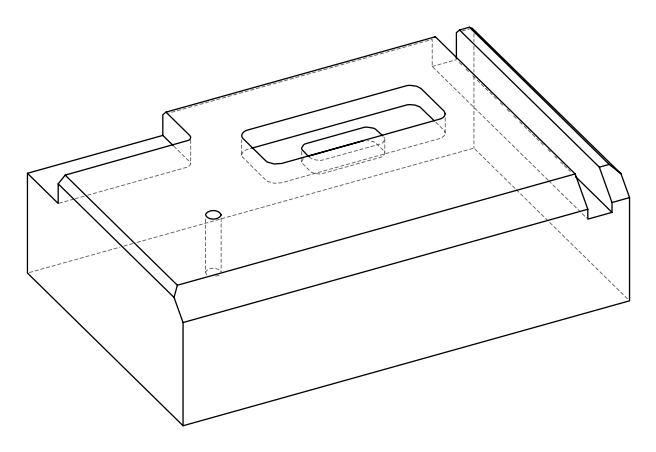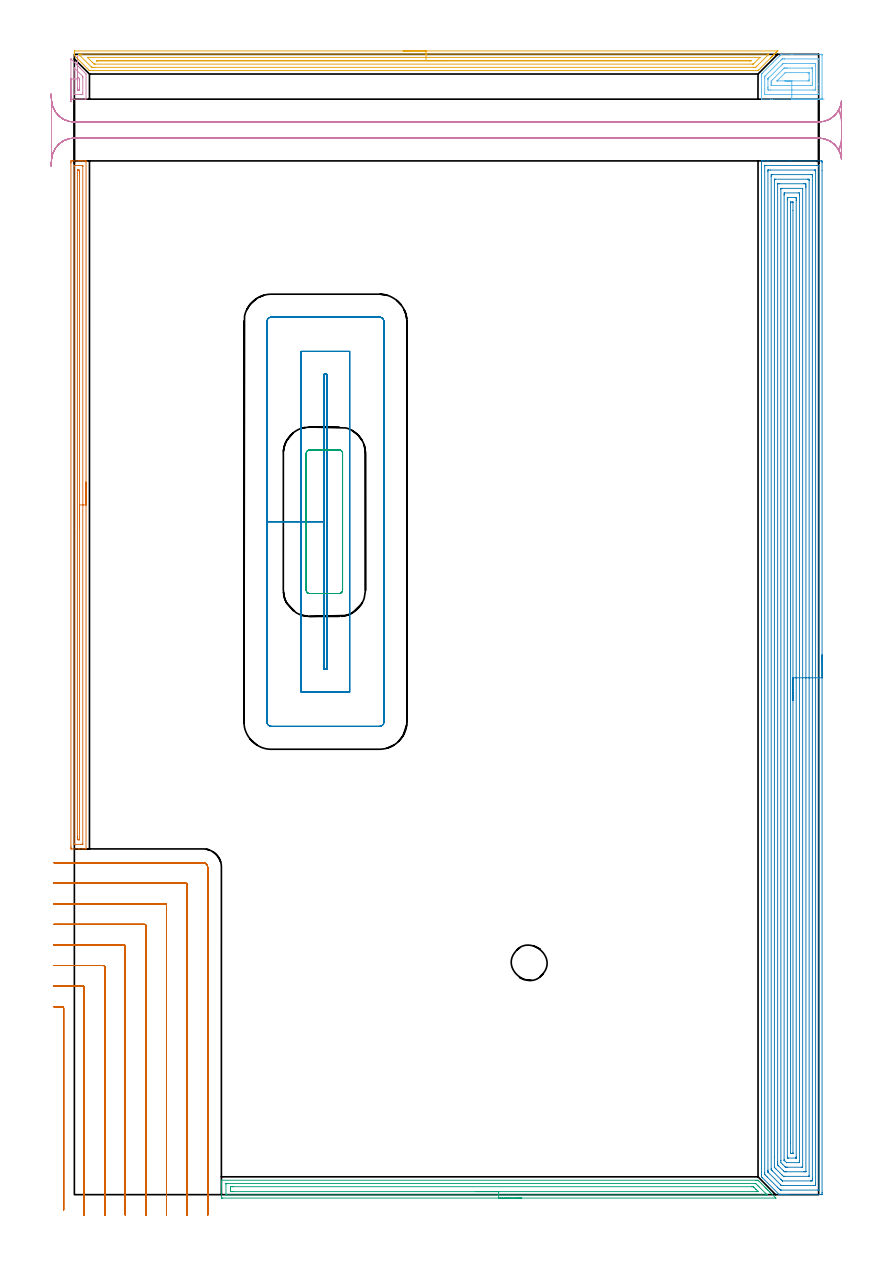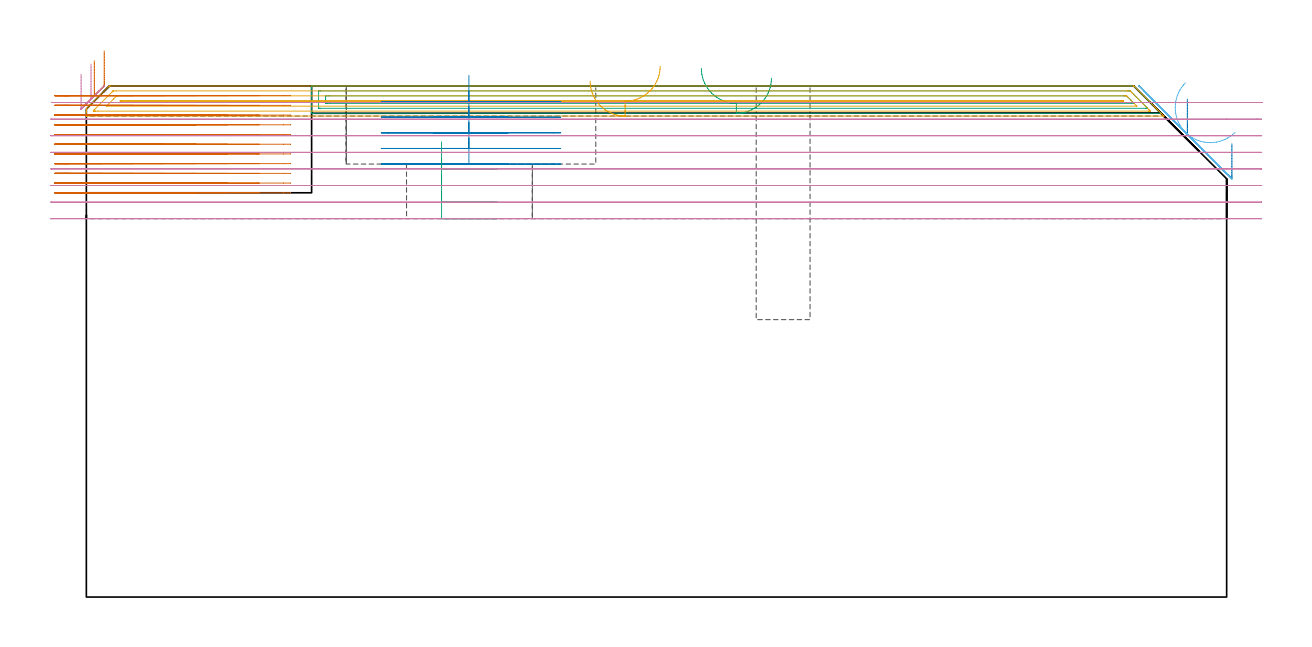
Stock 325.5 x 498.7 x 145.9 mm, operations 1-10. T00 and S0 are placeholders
(PLAN: 11 operations, 3 tool changes, 118.4 min)
(1 AREA_MILL | FG_CHAMFER_SURFACE | UGT0205_001 | 7.39 min | 6739 mm3)
(2 AREA_MILL_1 | FG_CHAMFER_SURFACE_1 | UGT0205_001 | 36.39 min | 161690 mm3)
(3 AREA_MILL_2 | FG_CHAMFER_SURFACE_2 | UGT0205_001 | 5.95 min | 7364 mm3)
(4 AREA_MILL_3 | FG_CHAMFER_SURFACE_3 | UGT0205_001 | 0.52 min | 505 mm3)
(5 AREA_MILL_4 | FG_CHAMFER_SURFACE_4 | UGT0205_001 | 9.78 min | 11445 mm3)
(6 AREA_MILL_5 | FG_CHAMFER_SURFACE_5 | UGT0205_001 | 1.7 min | 9416 mm3)
(7 MILL_CORNER_NOTCH_RECTANGULAR | CORNER_NOTCH_RECTANGULAR | NXT0201_011 | Follow Part, ap 3, ae 75% | 30.43 min | 295892 mm3)
(8 MILL_RECTANGULAR_POCKET | POCKET_RECTANGULAR_STRAIGHT | UGT0201_094 | Follow Part, ap 5, ae 75% | 11.43 min | 313304 mm3)
(9 MILL_RECTANGULAR_POCKET_1 | POCKET_RECTANGULAR_STRAIGHT_1 | UGT0201_094 | Follow Part, ap 5, ae 75% | 1.74 min | 44585 mm3)
(10 MILL_RECTANGULAR_SLOT | SLOT_RECTANGULAR | UGT0201_094 | Follow Part, ap 5, ae 75% | 11.9 min | 327057 mm3)
(11 MILL_BLIND_HOLE_FROM_SOLID_MATERIAL | STEP1POCKET | NXT0201_011 | Spiral | 1.18 min | 12363 mm3)
(TOOL UGT0205_001 | Chamfer Mill 20 x 3 x 45 deg. | D20 FL50 Z2)
(TOOL NXT0201_011 | ENDMILL 12mm [2P460-1200-NA 1630] | D12 FL38 Z6)
(TOOL UGT0201_094 | End mill 20 mm | D20 FL38 Z4)
(OP 1 AREA_MILL)
G17 G21 G94 G90
T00 M6
G54
G17 G0 G90 X5.1 Y311.65 S1061 M3
G43 Z155.9 H0
G94 G1 Y311.612 Z155.028 F250.
Y311.498 Z154.163
Y311.309 Z153.312
Y311.047 Z152.48
Y310.713 Z151.674
Y310.31 Z150.9
Y309.842 Z150.164
Y309.31 Z149.472
Y308.721 Z148.829
Y308.078 Z148.239
Y307.386 Z147.708
Y306.65 Z147.24
Y305.876 Z146.837
Y305.07 Z146.503
Y304.238 Z146.241
Y303.387 Z146.052
Y302.522 Z145.938
Y301.65 Z145.9
Y151.353
X5.097 Y151.21 Z145.888
X5.043 Y151.207 Z145.835
X4.676 Y151.2 Z145.475
X4.199 Z144.998
X3.587 Z144.382
X2.388 Z143.184
X1.8 Z142.594
X-1.136 Y151.201 Z139.661
X-1.477 Y151.203 Z139.32
X-1.491 Y151.207 Z139.305
X-1.497 Y151.799 Z139.303
X-1.5 Y152.417 Z139.3
Y451.228
X-1.498 Y451.501 Z139.302
X-1.491 Y452.093 Z139.305
X-1.477 Y452.097 Z139.32
X-0.88 Y452.1 Z139.916
X-0.587 Z140.209
X1.8 Z142.594
X2.387 Z143.184
X2.693 Z143.49
X3.281 Z144.077
X3.587 Z144.382
X4.188 Z144.987
X4.676 Z145.475
X5.043 Y452.093 Z145.835
X5.097 Y452.09 Z145.888
X5.1 Y451.947 Z145.9
Y301.65
X3.686 Z144.486
X3.685 Y153.485 Z144.485
X3.683 Y153.386 Z144.483
X3.676 Y153.21 Z144.476
X3.587 Y153.207 Z144.387
X3.076 Y153.201 Z143.876
X2.693 Y153.2 Z143.493
X0.396 Z141.196
X0.013 Y153.202 Z140.813
X-0.041 Y153.205 Z140.759
X-0.069 Y153.209 Z140.731
X-0.079 Y153.288 Z140.721
X-0.084 Y153.484 Z140.716
X-0.086 Y153.583 Z140.714
Y153.681
X-0.085 Y449.815 Z140.715
X-0.083 Y449.915 Z140.717
X-0.076 Y450.09 Z140.724
X0.013 Y450.093 Z140.813
X0.524 Y450.1 Z141.324
X0.907 Z141.707
X3.204 Z144.004
X3.587 Y450.098 Z144.387
X3.641 Y450.095 Z144.441
X3.669 Y450.091 Z144.469
X3.679 Y450.012 Z144.479
X3.684 Y449.816 Z144.484
X3.685 Y449.717 Z144.485
X3.686 Y449.619 Z144.486
Y301.65
X2.271 Z143.071
Y155.367
X2.27 Y155.249 Z143.07
X2.267 Y155.221 Z143.067
X2.266 Y155.214 Z143.066
X2.244 Y155.21 Z143.044
X2.134 Y155.204 Z142.934
X1.966 Y155.201 Z142.766
X1.8 Y155.203 Z142.6
X1.633 Y155.207 Z142.433
X1.335 Y155.219 Z142.135
X1.333 Y155.367 Z142.133
X1.33 Y155.836 Z142.13
X1.329 Y156.259 Z142.129
X1.328 Y156.729 Z142.128
X1.329 Y447.933 Z142.129
X1.33 Y448.051 Z142.13
X1.332 Y448.079 Z142.132
X1.334 Y448.086 Z142.134
X1.356 Y448.09 Z142.156
X1.466 Y448.096 Z142.266
X1.634 Y448.099 Z142.434
X1.8 Y448.097 Z142.6
X1.967 Y448.093 Z142.767
X2.265 Y448.081 Z143.065
X2.266 Y447.933 Z143.066
X2.27 Y447.464 Z143.07
X2.271 Y447.041 Z143.071
Y446.571
Y301.65
Y300.778 Z143.11
Y299.914 Z143.223
Y299.062 Z143.412
Y298.23 Z143.675
Y297.424 Z144.008
Y296.65 Z144.411
Y295.914 Z144.88
Y295.222 Z145.411
Y294.579 Z146.
Y293.99 Z146.644
Y293.459 Z147.336
Y292.99 Z148.071
Y292.587 Z148.845
Y292.253 Z149.651
Y291.991 Z150.483
Y291.802 Z151.335
Y291.688 Z152.2
Y291.65 Z153.071
G0 Z155.9
M5
M2
(OP 2 AREA_MILL_1)
G17 G21 G94 G90
T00 M6
G54
G17 G0 G90 X327. Y236.05 S1061 M3
G43 Z155.9 H0
Z129.4
G94 G1 Y236.012 Z128.528 F250.
Y235.898 Z127.664
Y235.709 Z126.812
Y235.447 Z125.98
Y235.113 Z125.174
Y234.71 Z124.4
Y234.242 Z123.664
Y233.71 Z122.972
Y233.121 Z122.329
Y232.478 Z121.74
Y231.786 Z121.208
Y231.05 Z120.74
Y230.276 Z120.337
Y229.47 Z120.003
Y228.638 Z119.741
Y227.787 Z119.552
Y226.922 Z119.438
Y226.05 Z119.4
Y1.038
X326.999 Y0.611 Z119.401
X326.995 Y0.15 Z119.403
X326.992 Y0.009 Z119.406
X326.54 Y0. Z119.857
X312.148 Z134.247
X311.545 Z134.849
X310.987 Z135.41
X310.663 Z135.733
X310.105 Z136.291
X309.781 Z136.614
X309.132 Z137.268
X308.782 Z137.617
X308.338 Y0.001 Z138.052
X308.297 Y0.01 Z138.093
X308.25 Y0.046 Z138.142
X308.174 Y0.125 Z138.223
X308.134 Y0.164 Z138.263
X300.96 Y7.34 Z145.44
X300.549 Y7.753 Z145.85
X300.507 Y7.8 Z145.893
X300.5 Y8.646 Z145.9
Y451.938
X300.503 Y452.092 Z145.888
X300.507 Y452.093 Z145.884
X300.837 Y452.1 Z145.562
X301.193 Z145.207
X301.842 Z144.553
X303.049 Z143.348
X303.606 Z142.788
X313.1 Z133.297
X326.54 Z119.857
X326.821 Y452.097 Z119.576
X326.992 Y452.09 Z119.405
X326.999 Y451.917 Z119.399
X327. Y451.489 Z119.4
Y447.967
Y226.05
X325.586 Z120.814
X325.585 Y2.089 Z120.815
X325.584 Y2.038 Z120.816
X325.581 Y2.014 Z120.819
X325.58 Y2.01 Z120.82
X325.559 Y2.008 Z120.841
X325.167 Y2.001 Z121.233
X309.289 Z137.111
X308.899 Y2.007 Z137.501
X308.77 Y2.01 Z137.63
X308.631 Y2.13 Z137.769
X308.356 Y2.396 Z138.044
X308.017 Y2.734 Z138.383
X307.46 Y3.289 Z138.94
X302.996 Y7.753 Z143.404
X302.724 Y8.027 Z143.676
X302.115 Y8.646 Z144.285
X301.921 Y8.856 Z144.479
X301.914 Y9.539 Z144.486
X301.915 Y450.011 Z144.485
X301.916 Y450.062 Z144.484
X301.919 Y450.086 Z144.481
X301.921 Y450.09 Z144.479
X301.941 Y450.092 Z144.459
X302.334 Y450.099 Z144.066
X324.776 Z121.624
X325.269 Y450.097 Z121.131
X325.483 Y450.09 Z120.917
X325.579 Y450.075 Z120.821
X325.585 Y449.778 Z120.815
Y449.704
X325.586 Y226.05 Z120.814
X324.172 Z122.228
X324.171 Y4.794 Z122.229
X324.168 Y4.182 Z122.232
X324.166 Y4.042 Z122.234
X324.165 Y4.015 Z122.235
X324.133 Y4.01 Z122.267
X324.071 Y4.003 Z122.329
X323.894 Y4.001 Z122.506
X323.192 Y4. Z123.208
X309.781 Y4.001 Z136.619
X309.601 Y4.003 Z136.799
X309.242 Y4.01 Z137.158
X309.188 Y4.023 Z137.212
X309.164 Y4.043 Z137.236
X309.114 Y4.088 Z137.286
X309.017 Y4.182 Z137.383
X308.899 Y4.3 Z137.501
X303.606 Y9.594 Z142.794
X303.401 Y9.806 Z142.999
X303.352 Y9.86 Z143.048
X303.335 Y9.898 Z143.065
X303.333 Y9.964 Z143.067
X303.33 Y10.151 Z143.07
X303.329 Y10.432 Z143.071
X303.328 Y10.713 Z143.072
X303.329 Y447.306 Z143.071
X303.331 Y447.918 Z143.069
X303.334 Y448.058 Z143.066
X303.335 Y448.085 Z143.065
X303.367 Y448.09 Z143.033
X303.429 Y448.097 Z142.971
X303.606 Y448.099 Z142.794
X304.309 Y448.1 Z142.091
X323.715 Y448.099 Z122.685
X323.894 Y448.095 Z122.506
X324.073 Y448.09 Z122.327
X324.165 Y448.078 Z122.235
X324.168 Y448.011 Z122.232
X324.17 Y447.918 Z122.23
X324.171 Y447.637 Z122.229
X324.172 Y226.05 Z122.228
X322.757 Z123.643
Y6.861
X322.754 Y6.229 Z123.646
X322.75 Y6.023 Z123.65
X322.554 Y6.01 Z123.846
X322.13 Y6.001 Z124.27
X322.098 Y6. Z124.302
X309.749 Z136.651
X309.696 Y6.005 Z136.704
X309.671 Y6.01 Z136.729
X309.608 Y6.053 Z136.792
X309.216 Y6.436 Z137.184
X309.007 Y6.642 Z137.393
X305.217 Y10.432 Z141.183
X305.061 Y10.592 Z141.339
X304.75 Y10.914 Z141.65
X304.745 Y11.065 Z141.655
X304.743 Y11.325 Z141.657
Y445.239
X304.746 Y445.872 Z141.654
X304.75 Y446.077 Z141.65
X304.946 Y446.09 Z141.454
X305.37 Y446.099 Z141.03
X305.402 Y446.1 Z140.998
X322.162 Z124.238
X322.56 Y446.094 Z123.84
X322.751 Y446.088 Z123.649
X322.753 Y445.978 Z123.647
X322.757 Y445.497 Z123.643
Y226.05
X321.343 Z125.057
X321.342 Y8.26 Z125.058
X321.34 Y8.131 Z125.06
X321.336 Y8.029 Z125.064
X321.332 Y8.008 Z125.068
X321.326 Y8.006 Z125.074
X321.248 Y8.002 Z125.152
X321.004 Y8. Z125.396
X310.663 Y8.001 Z135.737
X310.417 Y8.002 Z135.983
X310.102 Y8.01 Z136.298
X309.781 Y8.323 Z136.619
X309.453 Y8.646 Z136.947
X306.774 Y11.325 Z139.626
X306.252 Y11.853 Z140.148
X306.167 Y11.943 Z140.233
X306.16 Y12.121 Z140.24
X306.158 Y12.218 Z140.242
X306.157 Y16.474 Z140.243
X306.158 Y443.84 Z140.242
X306.159 Y443.969 Z140.241
X306.164 Y444.071 Z140.236
X306.168 Y444.092 Z140.232
X306.174 Y444.094 Z140.226
X306.252 Y444.098 Z140.148
X306.496 Y444.1 Z139.904
X320.61 Y444.099 Z125.79
X321.248 Y444.092 Z125.152
X321.332 Y444.09 Z125.068
X321.339 Y443.744 Z125.061
X321.342 Y443.551 Z125.058
X321.343 Y226.05 Z125.057
X319.929 Z126.471
X319.928 Y10.094 Z126.472
X319.925 Y10.038 Z126.475
X319.922 Y10.017 Z126.478
X319.903 Y10.007 Z126.497
X319.483 Y10.002 Z126.917
X319.028 Y10. Z127.372
X311.545 Z134.855
X311.088 Y10.002 Z135.312
X310.663 Y10.01 Z135.737
X310.53 Y10.03 Z135.87
X310.393 Y10.161 Z136.007
X310.116 Y10.432 Z136.284
X308.017 Y12.532 Z138.383
X307.731 Y12.823 Z138.669
X307.59 Y12.97 Z138.81
X307.578 Y13.11 Z138.822
X307.573 Y13.559 Z138.827
X307.571 Y14.003 Z138.829
Y14.454
X307.572 Y442.006 Z138.828
X307.575 Y442.062 Z138.825
X307.578 Y442.083 Z138.822
X307.597 Y442.093 Z138.803
X308.017 Y442.098 Z138.383
X308.472 Y442.1 Z137.928
X319.057 Z127.343
X319.483 Y442.096 Z126.917
X319.903 Y442.09 Z126.497
X319.922 Y441.668 Z126.478
X319.927 Y441.219 Z126.473
X319.929 Y440.775 Z126.471
Y440.324
Y226.05
X318.515 Z127.885
X318.514 Y12.306 Z127.886
X318.513 Y12.218 Z127.887
X318.508 Y12.026 Z127.892
X318.149 Y12.008 Z128.251
X317.933 Y12.001 Z128.467
X311.759 Y12. Z134.641
X311.545 Y12.003 Z134.855
X311.33 Y12.01 Z135.07
X310.975 Y12.034 Z135.425
X310.781 Y12.218 Z135.619
X309.781 Y13.217 Z136.619
X309.001 Y14.003 Z137.399
X308.986 Y14.807 Z137.414
Y14.896
Y439.794
X308.987 Y439.882 Z137.413
X308.992 Y440.074 Z137.408
X309.351 Y440.092 Z137.049
X309.567 Y440.099 Z136.833
X318.464 Z127.936
X318.483 Y440.096 Z127.917
X318.499 Y440.091 Z127.901
X318.508 Y440.063 Z127.892
X318.513 Y439.972 Z127.887
X318.514 Y439.882 Z127.886
X318.515 Y226.05 Z127.885
X317.1 Z129.3
Y14.896
X317.099 Y14.631 Z129.301
X317.093 Y14.003 Z129.307
X316.84 Y14. Z129.56
X311.548 Z134.852
X311.456 Y14.003 Z134.944
X310.663 Y14.785 Z135.737
X310.551 Y14.896 Z135.849
X310.438 Y15.016 Z135.962
X310.408 Y15.051 Z135.992
X310.404 Y15.064 Z135.996
X310.401 Y15.096 Z135.999
X310.4 Y15.162 Z136.
Y437.204
X310.401 Y437.469 Z135.999
X310.407 Y438.097 Z135.993
X310.66 Y438.1 Z135.74
X316.834 Z129.566
X317.094 Y438.097 Z129.307
X317.097 Y437.834 Z129.303
X317.1 Y437.204 Z129.3
Y436.938
Y226.05
X315.686 Z130.714
Y16.682
X315.683 Y16.064 Z130.717
X315.68 Y16.022 Z130.72
X315.678 Y16.01 Z130.722
X315.662 Y16.008 Z130.738
X315.578 Y16.003 Z130.822
X315.41 Y16.001 Z130.99
X312.217 Z134.183
X312.001 Y16.008 Z134.399
X311.896 Y16.012 Z134.504
X311.847 Y16.06 Z134.553
X311.825 Y16.083 Z134.575
X311.821 Y16.123 Z134.579
X311.817 Y16.218 Z134.583
X311.815 Y16.409 Z134.585
X311.814 Y435.418 Z134.586
X311.817 Y436.036 Z134.583
X311.82 Y436.078 Z134.58
X311.822 Y436.09 Z134.578
X311.838 Y436.092 Z134.562
X311.922 Y436.097 Z134.478
X312.09 Y436.099 Z134.31
X315.499 Z130.901
X315.607 Y436.096 Z130.793
X315.661 Y436.092 Z130.739
X315.68 Y436.088 Z130.72
X315.681 Y436.073 Z130.719
X315.685 Y435.692 Z130.715
X315.686 Y435.418 Z130.714
Y434.798
Y226.05
X314.272 Z132.128
X314.271 Y18.303 Z132.129
X314.268 Y18.14 Z132.132
X314.265 Y18.033 Z132.135
X314.258 Y18.009 Z132.142
X314.248 Y18.007 Z132.152
X314.191 Y18.004 Z132.209
X313.77 Y18.001 Z132.63
X313.309 Y18.003 Z133.091
X313.244 Y18.007 Z133.156
X313.239 Y18.008 Z133.161
X313.235 Y18.026 Z133.165
X313.231 Y18.112 Z133.169
X313.229 Y18.221 Z133.171
X313.228 Y22.597 Z133.172
X313.229 Y433.797 Z133.171
X313.232 Y433.96 Z133.168
X313.235 Y434.068 Z133.165
X313.242 Y434.091 Z133.158
X313.252 Y434.093 Z133.148
X313.309 Y434.096 Z133.091
X313.73 Y434.099 Z132.67
X314.191 Y434.097 Z132.209
X314.256 Y434.094 Z132.144
X314.261 Y434.092 Z132.139
X314.265 Y434.074 Z132.135
X314.269 Y433.988 Z132.131
X314.271 Y433.879 Z132.129
X314.272 Y430.389 Z132.128
Y226.05
Y225.178 Z132.166
Y224.314 Z132.28
Y223.462 Z132.469
Y222.63 Z132.731
Y221.824 Z133.065
Y221.05 Z133.468
Y220.314 Z133.936
Y219.622 Z134.468
Y218.979 Z135.057
Y218.39 Z135.7
Y217.859 Z136.392
Y217.39 Z137.128
Y216.987 Z137.902
Y216.653 Z138.708
Y216.391 Z139.54
Y216.202 Z140.391
Y216.088 Z141.256
Y216.05 Z142.128
G0 Z155.9
M5
M2
(OP 3 AREA_MILL_2)
G17 G21 G94 G90
T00 M6
G54
G17 G0 G90 X195.55 Y-1.5 S1061 M3
G43 Z155.9 H0
Z148.1
G94 G1 X195.512 Z147.228 F250.
X195.398 Z146.364
X195.209 Z145.512
X194.947 Z144.68
X194.613 Z143.874
X194.21 Z143.1
X193.742 Z142.364
X193.21 Z141.672
X192.621 Z141.029
X191.978 Z140.44
X191.286 Z139.908
X190.55 Z139.44
X189.776 Z139.037
X188.97 Z138.703
X188.138 Z138.441
X187.287 Z138.252
X186.422 Z138.138
X185.55 Z138.1
X64.921
X64.526 Y-1.496 Z138.102
X64.31 Y-1.492 Z138.105
X64.3 Y-1.109 Z138.488
Y3.277 Z142.871
Y3.813 Z143.409
Y4.154 Z143.75
Y4.69 Z144.286
Y5.031 Z144.626
Y5.715 Z145.314
Y5.995 Z145.595
X64.303 Y6.15 Z145.743
X64.31 Y6.298 Z145.889
X64.474 Y6.3 Z145.9
X298.137
X299.001 Y6.293 Z145.893
X299.031 Y6.266 Z145.866
X299.392 Y5.909 Z145.507
X302.025 Y3.277 Z142.873
X302.158 Y3.143 Z142.741
X302.325 Y2.976 Z142.573
X302.464 Y2.839 Z142.434
X302.605 Y2.696 Z142.294
X302.756 Y2.545 Z142.143
X302.9 Y2.402 Z141.998
X303.052 Y2.249 Z141.847
X303.187 Y2.115 Z141.712
X303.341 Y1.961 Z141.556
X303.837 Y1.463 Z141.063
X304.094 Y1.207 Z140.805
X304.218 Y1.084 Z140.68
X304.555 Y0.745 Z140.344
X306.694 Y-1.394 Z138.205
X306.775 Y-1.478 Z138.12
X306.783 Y-1.494 Z138.103
X306.775 Y-1.499 Z138.099
X185.55 Y-1.5 Z138.1
Y-0.086 Z139.514
X66.708 Y-0.085 Z139.515
X66.558 Y-0.084 Z139.516
X66.352 Y-0.08 Z139.52
X66.309 Y-0.078 Z139.522
X66.305 Y-0.048 Z139.552
X66.303 Y-0.016 Z139.584
X66.3 Y0.169 Z139.769
X66.301 Y4.688 Z144.288
X66.302 Y4.795 Z144.395
X66.306 Y4.866 Z144.466
X66.31 Y4.88 Z144.48
X66.314 Y4.882 Z144.482
X66.336 Y4.884 Z144.484
X66.708 Y4.886 Z144.486
X66.856
X297.393 Y4.885 Z144.485
X297.765 Y4.881 Z144.481
X297.946 Y4.879 Z144.479
X298.137 Y4.702 Z144.302
X298.694 Y4.154 Z143.754
X299.031 Y3.819 Z143.419
X299.573 Y3.277 Z142.877
X302.205 Y0.646 Z140.246
X302.605 Y0.245 Z139.845
X302.855 Y-0.011 Z139.589
X302.906 Y-0.067 Z139.533
X302.916 Y-0.08 Z139.52
X302.901 Y-0.081 Z139.519
X302.843 Y-0.083 Z139.517
X302.605 Y-0.085 Z139.515
X302.457 Y-0.086 Z139.514
X185.55
Y1.328 Z140.928
X69.389 Y1.329 Z140.929
X68.691 Y1.331 Z140.931
X68.495 Y1.334 Z140.934
X68.31 Y1.338 Z140.938
X68.305 Y1.523 Z141.123
X68.301 Y1.713 Z141.313
X68.3 Y2.4 Z142.
Y2.591 Z142.191
X68.305 Y3.277 Z142.877
X68.307 Y3.462 Z143.062
X68.495 Y3.464 Z143.064
X69.192 Y3.47 Z143.07
X69.389 Y3.471 Z143.071
X296.153
X296.35 Y3.47 Z143.07
X296.548 Y3.468 Z143.068
X296.928 Y3.461 Z143.061
X297.12 Y3.277 Z142.877
X297.244 Y3.156 Z142.756
X298.001 Y2.4 Z142.
X298.137 Y2.264 Z141.864
X298.875 Y1.523 Z141.123
X299.031 Y1.361 Z140.961
X299.042 Y1.335 Z140.935
X299.031 Y1.334 Z140.934
X298.335 Y1.329 Z140.929
X185.55 Y1.328 Z140.928
X184.678 Z140.967
X183.814 Z141.08
X182.962 Z141.269
X182.13 Z141.532
X181.324 Z141.865
X180.55 Z142.268
X179.814 Z142.737
X179.122 Z143.268
X178.479 Z143.857
X177.89 Z144.501
X177.359 Z145.193
X176.89 Z145.928
X176.487 Z146.702
X176.153 Z147.508
X175.891 Z148.34
X175.702 Z149.192
X175.588 Z150.057
X175.55 Z150.928
G0 Z155.9
M5
M2
(OP 4 AREA_MILL_3)
G17 G21 G94 G90
T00 M6
G54
G17 G0 G90 X-1.5 Y477.9 S1061 M3
G43 Z155.9 H0
Z149.3
G94 G1 Y477.938 Z148.428 F250.
Y478.052 Z147.563
Y478.241 Z146.712
Y478.503 Z145.88
Y478.837 Z145.074
Y479.24 Z144.3
Y479.709 Z143.564
Y480.24 Z142.872
Y480.829 Z142.229
Y481.472 Z141.64
Y482.164 Z141.108
Y482.9 Z140.64
Y483.674 Z140.237
Y484.48 Z139.903
Y485.312 Z139.641
Y486.164 Z139.452
Y487.028 Z139.338
Y487.9 Z139.3
X-1.499 Y496.635 Z139.299
X-1.496 Y496.668 Z139.301
X-1.494 Y496.683 Z139.303
X-1.412 Y496.613 Z139.386
X0.698 Y494.503 Z141.497
X1.578 Y493.622 Z142.377
X2.458 Y492.742 Z143.257
X5.099 Y490.1 Z145.899
X5.1 Y479.536 Z145.9
X5.093 Y479.11 Z145.893
X4.929 Y479.1 Z145.729
X0.005 Z140.805
X-0.88 Z139.913
X-1.135 Z139.659
X-1.323 Y479.101 Z139.472
X-1.49 Y479.105 Z139.304
X-1.497 Y479.536 Z139.303
X-1.5 Y480.147 Z139.3
Y487.9
X-0.086 Z140.714
Y491.862
Y491.959
X-0.08 Y492.742 Z140.72
X-0.079 Y492.777 Z140.721
X0.007 Y492.742 Z140.807
X3.587 Y489.163 Z144.387
X3.638 Y489.11 Z144.438
X3.663 Y489.082 Z144.463
X3.672 Y489.067 Z144.472
X3.679 Y489.02 Z144.479
X3.684 Y488.632 Z144.484
X3.685 Y488.437 Z144.485
X3.686 Y482.08 Z144.486
X3.684 Y481.297 Z144.484
X3.683 Y481.202 Z144.483
X3.679 Y481.112 Z144.479
X3.587 Y481.11 Z144.387
X2.893 Y481.101 Z143.693
X0.213 Y481.1 Z141.013
X0.013 Y481.103 Z140.813
X-0.053 Y481.106 Z140.747
X-0.073 Y481.109 Z140.727
X-0.079 Y481.137 Z140.721
X-0.083 Y481.2 Z140.717
X-0.085 Y481.297 Z140.715
X-0.086 Y487.9 Z140.714
X1.329 Y487.899 Z142.129
X1.333 Y488.801 Z142.133
X1.335 Y488.941 Z142.135
X1.631 Y488.66 Z142.431
X1.8 Y488.498 Z142.6
X1.96 Y488.34 Z142.76
X2.115 Y488.18 Z142.915
X2.214 Y488.075 Z143.014
X2.265 Y488.016 Z143.065
X2.266 Y487.991 Z143.066
X2.269 Y487.878 Z143.069
X2.271 Y487.46 Z143.071
Y486.995
Y483.938
Y483.474
X2.27 Y483.319 Z143.07
X2.267 Y483.195 Z143.067
X2.265 Y483.121 Z143.065
X2.225 Y483.11 Z143.025
X1.8 Y483.101 Z142.6
X1.757 Y483.1 Z142.557
X1.385 Y483.108 Z142.185
X1.343 Y483.11 Z142.143
X1.335 Y483.134 Z142.135
X1.332 Y483.18 Z142.132
X1.33 Y483.226 Z142.13
X1.329 Y483.522 Z142.129
X1.328 Y483.938 Z142.128
Y487.46
X1.329 Y487.899 Z142.129
Y488.771 Z142.167
Y489.636 Z142.281
X1.33 Y490.487 Z142.471
Y491.319 Z142.733
Y492.125 Z143.067
X1.331 Y492.899 Z143.471
Y493.634 Z143.94
Y494.326 Z144.471
X1.332 Y494.969 Z145.061
Y495.558 Z145.704
Y496.089 Z146.396
Y496.557 Z147.132
X1.333 Y496.96 Z147.906
Y497.293 Z148.713
Y497.555 Z149.545
Y497.744 Z150.396
Y497.857 Z151.261
Y497.895 Z152.133
G0 Z155.9
M5
M2
(OP 5 AREA_MILL_4)
G17 G21 G94 G90
T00 M6
G54
G17 G0 G90 X143.8 Y500.2 S1061 M3
G43 Z155.9 H0
Z147.3
G94 G1 X143.838 Z146.428 F250.
X143.952 Z145.564
X144.141 Z144.712
X144.403 Z143.88
X144.737 Z143.074
X145.14 Z142.3
X145.608 Z141.564
X146.14 Z140.872
X146.729 Z140.229
X147.372 Z139.64
X148.064 Z139.108
X148.8 Z138.64
X149.574 Z138.237
X150.38 Z137.903
X151.212 Z137.641
X152.064 Z137.452
X152.928 Z137.338
X153.8 Z137.3
X307.58 Y500.199 Z137.299
X307.583 Y500.195 Z137.303
X307.58 Y500.182 Z137.316
X307.484 Y500.084 Z137.415
X306.984 Y499.583 Z137.915
X306.802 Y499.4 Z138.096
X306.291 Y498.891 Z138.608
X306.091 Y498.69 Z138.808
X305.928 Y498.525 Z138.97
X305.768 Y498.367 Z139.13
X305.644 Y498.243 Z139.255
X305.49 Y498.088 Z139.407
X305.34 Y497.938 Z139.559
X305.198 Y497.797 Z139.701
X305.052 Y497.65 Z139.845
X304.911 Y497.51 Z139.988
X304.751 Y497.35 Z140.148
X304.615 Y497.213 Z140.283
X299.235 Y491.835 Z145.665
X299.026 Y491.628 Z145.869
X298.994 Y491.605 Z145.891
X298.945 Y491.6 Z145.9
X6.868
X6.598 Y491.606 Z145.892
X6.498 Y491.701 Z145.796
X6.472 Y491.726 Z145.771
X0.112 Y498.088 Z139.41
X0.005 Y498.195 Z139.302
X0.002 Y498.207 Z139.29
X0. Y498.469 Z139.027
Y498.751 Z138.748
Y499.174 Z138.325
Y499.838 Z137.658
X0.001 Y500.168 Z137.328
X0.003 Y500.191 Z137.305
X0.169 Y500.2 Z137.3
X153.8
Y498.786 Z138.714
X303.227 Y498.785 Z138.715
X303.411 Y498.784 Z138.716
X303.597 Y498.781 Z138.719
X303.715 Y498.776 Z138.724
X303.661 Y498.718 Z138.782
X303.511 Y498.563 Z138.937
X303.411 Y498.461 Z139.039
X303.223 Y498.272 Z139.228
X298.663 Y493.712 Z143.788
X298.36 Y493.411 Z144.089
X298.052 Y493.108 Z144.392
X297.957 Y493.021 Z144.479
X297.866 Y493.019 Z144.481
X297.159 Y493.015 Z144.485
X296.978 Y493.014 Z144.486
X8.474 Y493.015 Z144.485
X7.762 Y493.019 Z144.481
X7.661 Y493.021 Z144.479
X7.636 Y493.025 Z144.475
X7.609 Y493.048 Z144.452
X7.555 Y493.098 Z144.402
X7.346 Y493.305 Z144.195
X2.402 Y498.248 Z139.252
X2.135 Y498.525 Z138.975
X2.01 Y498.655 Z138.845
X2.009 Y498.718 Z138.782
X2.01 Y498.778 Z138.722
X2.133 Y498.78 Z138.72
X2.402 Y498.784 Z138.716
X2.583 Y498.785 Z138.715
X3.296 Y498.786 Z138.714
X153.8
Y497.372 Z140.128
X299.733 Y497.371 Z140.129
X299.838 Y497.367 Z140.133
X299.85 Y497.365 Z140.135
X299.846 Y497.354 Z140.146
X299.838 Y497.339 Z140.161
X297.123 Y494.623 Z142.877
X297.085 Y494.587 Z142.913
X296.91 Y494.436 Z143.064
X296.59 Y494.431 Z143.069
X296.427 Y494.429 Z143.071
X9.02
X8.838 Y494.43 Z143.07
X8.747 Y494.432 Z143.068
X8.703 Y494.435 Z143.065
X8.655 Y494.452 Z143.048
X8.516 Y494.587 Z142.913
X7.762 Y495.337 Z142.163
X5.802 Y497.298 Z140.202
X5.75 Y497.354 Z140.146
X5.74 Y497.369 Z140.131
X5.759 Y497.371 Z140.129
X5.813
X153.8 Y497.372 Z140.128
Y495.957 Z141.543
X295.878
X295.936 Y495.956 Z141.544
X295.974 Y495.953 Z141.547
X295.99 Y495.95 Z141.55
X295.987 Y495.945 Z141.555
X295.944 Y495.905 Z141.595
X295.872 Y495.849 Z141.651
X295.489 Y495.844 Z141.656
X295.372 Y495.843 Z141.657
X9.936
X9.878 Y495.844 Z141.656
X9.761 Y495.849 Z141.651
X9.707 Y495.853 Z141.647
X9.691 Y495.865 Z141.635
X9.653 Y495.902 Z141.598
X9.617 Y495.942 Z141.558
X9.761 Y495.951 Z141.549
X9.878 Y495.956 Z141.544
X9.936 Y495.957 Z141.543
X10.053
X153.8
X154.672 Z141.581
X155.536 Z141.695
X156.388 Z141.883
X157.22 Z142.146
X158.026 Z142.48
X158.8 Z142.882
X159.536 Z143.351
X160.228 Z143.882
X160.871 Z144.472
X161.46 Z145.115
X161.992 Z145.807
X162.46 Z146.543
X162.863 Z147.316
X163.197 Z148.122
X163.459 Z148.954
X163.648 Z149.806
X163.762 Z150.671
X163.8 Z151.543
G0 Z155.9
M5
M2
(OP 6 AREA_MILL_5)
G17 G21 G94 G90
T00 M6
G54
G17 G0 G90 X327.892 Y479.1 S1061 M3
G43 Z155.9 H0
Z132.646
G94 G1 X327.249 Z132.057 F250.
X326.557 Z131.525
X325.821 Z131.057
X325.047 Z130.654
X324.241 Z130.32
X323.409 Z130.058
X322.558 Z129.869
X321.693 Z129.755
X320.821 Z129.717
X319.949 Z129.755
X319.085 Z129.869
X318.233 Z130.058
X317.401 Z130.32
X316.595 Z130.654
X315.821 Z131.057
X315.085 Z131.525
X314.393 Z132.056
X313.75 Z132.646
X305.37 Z141.023
X304.612 Z141.786
X304.488 Z141.91
X300.624 Z145.774
X300.505 Y479.11 Z145.893
X300.5 Y479.162 Z145.9
Y489.342
X300.505 Y490.104 Z145.891
X300.628 Y490.228 Z145.77
X300.839 Y490.44 Z145.56
X308.458 Y498.06 Z137.938
X308.594 Y498.195 Z137.804
X308.762 Y498.363 Z137.636
X308.899 Y498.501 Z137.497
X309.041 Y498.638 Z137.357
X309.101 Y498.691 Z137.296
X309.119 Y498.692 Z137.278
X309.305 Y498.7 Z137.094
X313.433 Z132.966
X314.191 Z132.203
X326.54 Z119.856
X326.923 Y498.696 Z119.473
X326.991 Y498.69 Z119.405
X326.998 Y498.62 Z119.398
X327. Y498.195 Z119.4
Y479.605
X326.993 Y479.175 Z119.403
X326.991 Y479.11 Z119.405
X326.919 Y479.1 Z119.477
X313.75 Z132.646
X313.752 Y479.605 Z132.648
X313.75 Y481.1 Z132.65
X302.115 Y481.101 Z144.285
X301.991 Y481.106 Z144.409
X301.951 Y481.11 Z144.449
X301.921 Y481.118 Z144.479
X301.919 Y481.174 Z144.481
X301.915 Y481.302 Z144.485
X301.914 Y488.385 Z144.486
X301.923 Y489.061 Z144.477
X302.02 Y489.164 Z144.38
X302.193 Y489.343 Z144.207
X309.086 Y496.236 Z137.314
X309.277 Y496.425 Z137.123
X309.534 Y496.672 Z136.866
X309.576 Y496.69 Z136.824
X309.644 Y496.694 Z136.756
X309.781 Y496.697 Z136.619
X310.389 Y496.7 Z136.011
X310.663 Z135.737
X325.385 Y496.699 Z121.015
X325.509 Y496.694 Z120.891
X325.549 Y496.69 Z120.851
X325.579 Y496.682 Z120.821
X325.581 Y496.626 Z120.819
X325.585 Y496.498 Z120.815
X325.586 Y485.653 Z120.814
X325.585 Y481.375 Z120.815
X325.581 Y481.173 Z120.819
X325.579 Y481.125 Z120.821
X325.57 Y481.11 Z120.83
X325.507 Y481.107 Z120.893
X325.324 Y481.103 Z121.076
X325.05 Y481.1 Z121.35
X324.776 Z121.624
X313.75 Z132.65
Y483.1
X304.534 Z141.866
X303.649 Y483.102 Z142.751
X303.606 Y483.107 Z142.794
X303.336 Y483.146 Z143.064
X303.332 Y483.421 Z143.068
X303.329 Y484.031 Z143.071
Y484.31
Y487.572
X303.33 Y487.849 Z143.07
X303.332 Y487.943 Z143.068
X303.335 Y488.014 Z143.065
X303.366 Y488.055 Z143.034
X303.606 Y488.305 Z142.794
X303.681 Y488.382 Z142.719
X309.425 Y494.126 Z136.975
X309.781 Y494.48 Z136.619
X309.869 Y494.565 Z136.531
X309.965 Y494.654 Z136.435
X310.619 Y494.698 Z135.781
X310.663 Y494.699 Z135.737
X311.499 Y494.7 Z134.901
X322.966 Z123.434
X323.851 Y494.698 Z122.549
X323.894 Y494.693 Z122.506
X324.164 Y494.654 Z122.236
X324.168 Y494.379 Z122.232
X324.171 Y493.769 Z122.229
Y493.49
Y484.031
X324.17 Y483.754 Z122.23
X324.164 Y483.146 Z122.236
X323.934 Y483.105 Z122.466
X323.894 Y483.103 Z122.506
X323.057 Y483.1 Z123.343
X313.75 Z132.65
Y485.1
X305.187 Z141.213
X304.945 Y485.102 Z141.455
X304.825 Y485.106 Z141.575
X304.765 Y485.11 Z141.635
X304.749 Y485.116 Z141.651
X304.748 Y485.134 Z141.652
X304.744 Y485.545 Z141.656
X304.743 Y485.802 Z141.657
X304.745 Y486.429 Z141.655
X304.748 Y486.687 Z141.652
X304.755 Y486.994 Z141.645
X305.346 Y487.597 Z141.054
X309.764 Y492.015 Z136.636
X310.208 Y492.455 Z136.192
X310.361 Y492.604 Z136.039
X310.416 Y492.656 Z135.984
X310.492 Y492.679 Z135.908
X310.663 Y492.69 Z135.737
X310.849 Y492.697 Z135.551
X311.545 Y492.7 Z134.855
X311.728 Z134.672
X322.313 Z124.087
X322.555 Y492.698 Z123.845
X322.675 Y492.694 Z123.725
X322.735 Y492.69 Z123.665
X322.751 Y492.684 Z123.649
X322.752 Y492.665 Z123.648
X322.756 Y492.255 Z123.644
X322.757 Y491.998 Z123.643
Y491.368
Y486.057
Y485.802
X322.755 Y485.174 Z123.645
X322.753 Y485.131 Z123.647
X322.751 Y485.114 Z123.649
X322.74 Y485.11 Z123.66
X322.654 Y485.105 Z123.746
X322.479 Y485.102 Z123.921
X322.13 Y485.1 Z124.27
X321.947 Z124.453
X313.75 Z132.65
Y487.1
X307.467 Z138.933
X307.416 Y487.101 Z138.984
X307.337 Y487.107 Z139.063
X307.318 Y487.11 Z139.082
X307.324 Y487.119 Z139.076
X307.355 Y487.154 Z139.045
X307.452 Y487.253 Z138.948
X310.545 Y490.346 Z135.855
X310.663 Y490.462 Z135.737
X310.882 Y490.671 Z135.518
X310.921 Y490.69 Z135.479
X310.972 Y490.695 Z135.428
X311.075 Y490.699 Z135.325
X320.777 Y490.7 Z125.623
X321.248 Y490.697 Z125.152
X321.314 Y490.694 Z125.086
X321.329 Y490.691 Z125.071
X321.336 Y490.642 Z125.064
X321.34 Y490.515 Z125.06
X321.343 Y490.324 Z125.057
Y490.228
Y487.572
Y487.476
X321.341 Y487.38 Z125.059
X321.336 Y487.189 Z125.064
X321.329 Y487.109 Z125.071
X321.306 Y487.106 Z125.094
X321.248 Y487.103 Z125.152
X320.836 Y487.1 Z125.564
X313.75 Z132.65
X313.161 Z133.293
X312.63 Z133.985
X312.161 Z134.721
X311.758 Z135.495
X311.424 Z136.301
X311.162 Z137.133
X310.973 Z137.985
X310.859 Z138.85
X310.821 Z139.721
X310.859 Z140.593
X310.973 Z141.458
X311.162 Z142.309
X311.424 Z143.141
X311.758 Z143.947
X312.161 Z144.721
X312.63 Z145.457
X313.161 Z146.149
X313.75 Z146.792
G0 Z155.9
M5
M2
(OP 7 MILL_CORNER_NOTCH_RECTANGULAR)
G17 G21 G94 G90
T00 M6
G54
G17 G0 G90 X-4.7 Y-6.73 S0 M3
G43 Z155.9 H1
Z143.127
G94 G1 Y-3.73 F250.
Y81.606 F500.
G3 X-5.294 Y82.2 R0.6
G1 X-6.
X-9. F250.
G0 Z155.9
X4.301 Y-9.
Z143.127
G1 X4.3 Y-6.
Y81.606 F500.
Y90.605
G3 X3.705 Y91.2 R0.6
G1 X-6.
X-9. F250.
G0 Z155.9
X13.301 Y-9.
Z143.127
G1 X13.3 Y-6.
Y90.605 F500.
Y99.605
G3 X12.705 Y100.2 R0.6
G1 X-6.
X-9. F250.
G0 Z155.9
X22.301 Y-9.
Z143.127
G1 X22.3 Y-6.
Y99.605 F500.
Y108.605
G3 X21.705 Y109.2 R0.6
G1 X-6.
X-9. F250.
G0 Z155.9
X31.301 Y-9.
Z143.127
G1 X31.3 Y-6.
Y108.605 F500.
Y117.605
G3 X30.705 Y118.2 R0.6
G1 X-6.
X-9. F250.
G0 Z155.9
X40.302 Y-9.
Z143.127
G1 X40.3 Y-6.
Y117.605 F500.
Y126.604
G3 X39.704 Y127.2 R0.6
G1 X-6.
X-9. F250.
G0 Z155.9
X49.304 Y-9.
Z143.127
G1 X49.3 Y-6.
Y126.604 F500.
Y135.604
G3 X48.704 Y136.2 R0.6
G1 X-6.
X-9. F250.
G0 Z155.9
X58.3 Y-8.987
Z143.127
G1 Y-5.987
Y143.2 F500.
G3 X56.3 Y145.2 R2.
G1 X-6.
X-9. F250.
G0 Z155.9
X-4.7 Y-6.73
Z140.354
G1 Y-3.73
Y81.606 F500.
G3 X-5.294 Y82.2 R0.6
G1 X-6.
X-9. F250.
G0 Z155.9
X4.3 Y-9.
Z140.354
G1 Y-6.
Y90.605 F500.
G3 X3.705 Y91.2 R0.6
G1 X-6.
X-9. F250.
G0 Z155.9
X13.3 Y-9.
Z140.354
G1 Y-6.
Y99.605 F500.
G3 X12.705 Y100.2 R0.6
G1 X-6.
X-9. F250.
G0 Z155.9
X22.3 Y-9.
Z140.354
G1 Y-6.
Y108.605 F500.
G3 X21.705 Y109.2 R0.6
G1 X-6.
X-9. F250.
G0 Z155.9
X31.3 Y-9.
Z140.354
G1 Y-6.
Y117.605 F500.
G3 X30.705 Y118.2 R0.6
G1 X-6.
X-9. F250.
G0 Z155.9
X40.3 Y-9.
Z140.354
G1 Y-6.
Y126.604 F500.
G3 X39.704 Y127.2 R0.6
G1 X-6.
X-9. F250.
G0 Z155.9
X49.3 Y-9.
Z140.354
G1 Y-6.
Y135.604 F500.
G3 X48.704 Y136.2 R0.6
G1 X-6.
X-9. F250.
G0 Z155.9
X58.3 Y-9.
Z140.354
G1 Y-6.
Y143.2 F500.
G3 X56.3 Y145.2 R2.
G1 X-6.
X-9. F250.
G0 Z155.9
X-4.7 Y-6.73
Z137.582
G1 Y-3.73
Y81.606 F500.
G3 X-5.294 Y82.2 R0.6
G1 X-6.
X-9. F250.
G0 Z155.9
X4.3 Y-9.
Z137.582
G1 Y-6.
Y90.605 F500.
G3 X3.705 Y91.2 R0.6
G1 X-6.
X-9. F250.
G0 Z155.9
X13.3 Y-9.
Z137.582
G1 Y-6.
Y99.605 F500.
G3 X12.705 Y100.2 R0.6
G1 X-6.
X-9. F250.
G0 Z155.9
X22.3 Y-9.
Z137.582
G1 Y-6.
Y108.605 F500.
G3 X21.705 Y109.2 R0.6
G1 X-6.
X-9. F250.
G0 Z155.9
X31.3 Y-9.
Z137.582
G1 Y-6.
Y117.605 F500.
G3 X30.705 Y118.2 R0.6
G1 X-6.
X-9. F250.
G0 Z155.9
X40.3 Y-9.
Z137.582
G1 Y-6.
Y126.604 F500.
G3 X39.704 Y127.2 R0.6
G1 X-6.
X-9. F250.
G0 Z155.9
X49.3 Y-9.
Z137.582
G1 Y-6.
Y135.604 F500.
G3 X48.704 Y136.2 R0.6
G1 X-6.
X-9. F250.
G0 Z155.9
X58.3 Y-9.
Z137.582
G1 Y-6.
Y143.2 F500.
G3 X56.3 Y145.2 R2.
G1 X-6.
X-9. F250.
G0 Z155.9
X-4.7 Y-6.73
Z134.809
G1 Y-3.73
Y81.606 F500.
G3 X-5.294 Y82.2 R0.6
G1 X-6.
X-9. F250.
G0 Z155.9
X4.3 Y-9.
Z134.809
G1 Y-6.
Y90.605 F500.
G3 X3.705 Y91.2 R0.6
G1 X-6.
X-9. F250.
G0 Z155.9
X13.3 Y-9.
Z134.809
G1 Y-6.
Y99.605 F500.
G3 X12.705 Y100.2 R0.6
G1 X-6.
X-9. F250.
G0 Z155.9
X22.3 Y-9.
Z134.809
G1 Y-6.
Y108.605 F500.
G3 X21.705 Y109.2 R0.6
G1 X-6.
X-9. F250.
G0 Z155.9
X31.3 Y-9.
Z134.809
G1 Y-6.
Y117.605 F500.
G3 X30.705 Y118.2 R0.6
G1 X-6.
X-9. F250.
G0 Z155.9
X40.3 Y-9.
Z134.809
G1 Y-6.
Y126.604 F500.
G3 X39.704 Y127.2 R0.6
G1 X-6.
X-9. F250.
G0 Z155.9
X49.3 Y-9.
Z134.809
G1 Y-6.
Y135.604 F500.
G3 X48.704 Y136.2 R0.6
G1 X-6.
X-9. F250.
G0 Z155.9
X58.3 Y-9.
Z134.809
G1 Y-6.
Y143.2 F500.
G3 X56.3 Y145.2 R2.
G1 X-6.
X-9. F250.
G0 Z155.9
X-4.7 Y-6.73
Z132.036
G1 Y-3.73
Y81.606 F500.
G3 X-5.294 Y82.2 R0.6
G1 X-6.
X-9. F250.
G0 Z155.9
X4.3 Y-9.
Z132.036
G1 Y-6.
Y90.605 F500.
G3 X3.705 Y91.2 R0.6
G1 X-6.
X-9. F250.
G0 Z155.9
X13.3 Y-9.
Z132.036
G1 Y-6.
Y99.605 F500.
G3 X12.705 Y100.2 R0.6
G1 X-6.
X-9. F250.
G0 Z155.9
X22.3 Y-9.
Z132.036
G1 Y-6.
Y108.605 F500.
G3 X21.705 Y109.2 R0.6
G1 X-6.
X-9. F250.
G0 Z155.9
X31.3 Y-9.
Z132.036
G1 Y-6.
Y117.605 F500.
G3 X30.705 Y118.2 R0.6
G1 X-6.
X-9. F250.
G0 Z155.9
X40.3 Y-9.
Z132.036
G1 Y-6.
Y126.604 F500.
G3 X39.704 Y127.2 R0.6
G1 X-6.
X-9. F250.
G0 Z155.9
X49.3 Y-9.
Z132.036
G1 Y-6.
Y135.604 F500.
G3 X48.704 Y136.2 R0.6
G1 X-6.
X-9. F250.
G0 Z155.9
X58.3 Y-9.
Z132.036
G1 Y-6.
Y143.2 F500.
G3 X56.3 Y145.2 R2.
G1 X-6.
X-9. F250.
G0 Z155.9
X-4.7 Y-6.73
Z129.264
G1 Y-3.73
Y81.606 F500.
G3 X-5.294 Y82.2 R0.6
G1 X-6.
X-9. F250.
G0 Z155.9
X4.3 Y-9.
Z129.264
G1 Y-6.
Y90.605 F500.
G3 X3.705 Y91.2 R0.6
G1 X-6.
X-9. F250.
G0 Z155.9
X13.3 Y-9.
Z129.264
G1 Y-6.
Y99.605 F500.
G3 X12.705 Y100.2 R0.6
G1 X-6.
X-9. F250.
G0 Z155.9
X22.3 Y-9.
Z129.264
G1 Y-6.
Y108.605 F500.
G3 X21.705 Y109.2 R0.6
G1 X-6.
X-9. F250.
G0 Z155.9
X31.3 Y-9.
Z129.264
G1 Y-6.
Y117.605 F500.
G3 X30.705 Y118.2 R0.6
G1 X-6.
X-9. F250.
G0 Z155.9
X40.3 Y-9.
Z129.264
G1 Y-6.
Y126.604 F500.
G3 X39.704 Y127.2 R0.6
G1 X-6.
X-9. F250.
G0 Z155.9
X49.3 Y-9.
Z129.264
G1 Y-6.
Y135.604 F500.
G3 X48.704 Y136.2 R0.6
G1 X-6.
X-9. F250.
G0 Z155.9
X58.3 Y-9.
Z129.264
G1 Y-6.
Y143.2 F500.
G3 X56.3 Y145.2 R2.
G1 X-6.
X-9. F250.
G0 Z155.9
X-4.7 Y-6.73
Z126.491
G1 Y-3.73
Y81.606 F500.
G3 X-5.294 Y82.2 R0.6
G1 X-6.
X-9. F250.
G0 Z155.9
X4.3 Y-9.
Z126.491
G1 Y-6.
Y90.605 F500.
G3 X3.705 Y91.2 R0.6
G1 X-6.
X-9. F250.
G0 Z155.9
X13.3 Y-9.
Z126.491
G1 Y-6.
Y99.605 F500.
G3 X12.705 Y100.2 R0.6
G1 X-6.
X-9. F250.
G0 Z155.9
X22.3 Y-9.
Z126.491
G1 Y-6.
Y108.605 F500.
G3 X21.705 Y109.2 R0.6
G1 X-6.
X-9. F250.
G0 Z155.9
X31.3 Y-9.
Z126.491
G1 Y-6.
Y117.605 F500.
G3 X30.705 Y118.2 R0.6
G1 X-6.
X-9. F250.
G0 Z155.9
X40.3 Y-9.
Z126.491
G1 Y-6.
Y126.604 F500.
G3 X39.704 Y127.2 R0.6
G1 X-6.
X-9. F250.
G0 Z155.9
X49.3 Y-9.
Z126.491
G1 Y-6.
Y135.604 F500.
G3 X48.704 Y136.2 R0.6
G1 X-6.
X-9. F250.
G0 Z155.9
X58.3 Y-9.
Z126.491
G1 Y-6.
Y143.2 F500.
G3 X56.3 Y145.2 R2.
G1 X-6.
X-9. F250.
G0 Z155.9
X-4.7 Y-6.73
Z123.718
G1 Y-3.73
Y81.606 F500.
G3 X-5.294 Y82.2 R0.6
G1 X-6.
X-9. F250.
G0 Z155.9
X4.3 Y-9.
Z123.718
G1 Y-6.
Y90.605 F500.
G3 X3.705 Y91.2 R0.6
G1 X-6.
X-9. F250.
G0 Z155.9
X13.3 Y-9.
Z123.718
G1 Y-6.
Y99.605 F500.
G3 X12.705 Y100.2 R0.6
G1 X-6.
X-9. F250.
G0 Z155.9
X22.3 Y-9.
Z123.718
G1 Y-6.
Y108.605 F500.
G3 X21.705 Y109.2 R0.6
G1 X-6.
X-9. F250.
G0 Z155.9
X31.3 Y-9.
Z123.718
G1 Y-6.
Y117.605 F500.
G3 X30.705 Y118.2 R0.6
G1 X-6.
X-9. F250.
G0 Z155.9
X40.3 Y-9.
Z123.718
G1 Y-6.
Y126.604 F500.
G3 X39.704 Y127.2 R0.6
G1 X-6.
X-9. F250.
G0 Z155.9
X49.3 Y-9.
Z123.718
G1 Y-6.
Y135.604 F500.
G3 X48.704 Y136.2 R0.6
G1 X-6.
X-9. F250.
G0 Z155.9
X58.3 Y-9.
Z123.718
G1 Y-6.
Y143.2 F500.
G3 X56.3 Y145.2 R2.
G1 X-6.
X-9. F250.
G0 Z155.9
X-4.7 Y-6.73
Z120.945
G1 Y-3.73
Y81.606 F500.
G3 X-5.294 Y82.2 R0.6
G1 X-6.
X-9. F250.
G0 Z155.9
X4.3 Y-9.
Z120.945
G1 Y-6.
Y90.605 F500.
G3 X3.705 Y91.2 R0.6
G1 X-6.
X-9. F250.
G0 Z155.9
X13.3 Y-9.
Z120.945
G1 Y-6.
Y99.605 F500.
G3 X12.705 Y100.2 R0.6
G1 X-6.
X-9. F250.
G0 Z155.9
X22.3 Y-9.
Z120.945
G1 Y-6.
Y108.605 F500.
G3 X21.705 Y109.2 R0.6
G1 X-6.
X-9. F250.
G0 Z155.9
X31.3 Y-9.
Z120.945
G1 Y-6.
Y117.605 F500.
G3 X30.705 Y118.2 R0.6
G1 X-6.
X-9. F250.
G0 Z155.9
X40.3 Y-9.
Z120.945
G1 Y-6.
Y126.604 F500.
G3 X39.704 Y127.2 R0.6
G1 X-6.
X-9. F250.
G0 Z155.9
X49.3 Y-9.
Z120.945
G1 Y-6.
Y135.604 F500.
G3 X48.704 Y136.2 R0.6
G1 X-6.
X-9. F250.
G0 Z155.9
X58.3 Y-9.
Z120.945
G1 Y-6.
Y143.2 F500.
G3 X56.3 Y145.2 R2.
G1 X-6.
X-9. F250.
G0 Z155.9
X-4.7 Y-6.73
Z118.173
G1 Y-3.73
Y81.606 F500.
G3 X-5.294 Y82.2 R0.6
G1 X-6.
X-9. F250.
G0 Z155.9
X4.3 Y-9.
Z118.173
G1 Y-6.
Y90.605 F500.
G3 X3.705 Y91.2 R0.6
G1 X-6.
X-9. F250.
G0 Z155.9
X13.3 Y-9.
Z118.173
G1 Y-6.
Y99.605 F500.
G3 X12.705 Y100.2 R0.6
G1 X-6.
X-9. F250.
G0 Z155.9
X22.3 Y-9.
Z118.173
G1 Y-6.
Y108.605 F500.
G3 X21.705 Y109.2 R0.6
G1 X-6.
X-9. F250.
G0 Z155.9
X31.3 Y-9.
Z118.173
G1 Y-6.
Y117.605 F500.
G3 X30.705 Y118.2 R0.6
G1 X-6.
X-9. F250.
G0 Z155.9
X40.3 Y-9.
Z118.173
G1 Y-6.
Y126.604 F500.
G3 X39.704 Y127.2 R0.6
G1 X-6.
X-9. F250.
G0 Z155.9
X49.3 Y-9.
Z118.173
G1 Y-6.
Y135.604 F500.
G3 X48.704 Y136.2 R0.6
G1 X-6.
X-9. F250.
G0 Z155.9
X58.3 Y-9.
Z118.173
G1 Y-6.
Y143.2 F500.
G3 X56.3 Y145.2 R2.
G1 X-6.
X-9. F250.
G0 Z155.9
X-4.7 Y-6.73
Z115.4
G1 Y-3.73
Y81.606 F500.
G3 X-5.294 Y82.2 R0.6
G1 X-6.
X-9. F250.
G0 Z155.9
X4.3 Y-9.
Z115.4
G1 Y-6.
Y90.605 F500.
G3 X3.705 Y91.2 R0.6
G1 X-6.
X-9. F250.
G0 Z155.9
X13.3 Y-9.
Z115.4
G1 Y-6.
Y99.605 F500.
G3 X12.705 Y100.2 R0.6
G1 X-6.
X-9. F250.
G0 Z155.9
X22.3 Y-9.
Z115.4
G1 Y-6.
Y108.605 F500.
G3 X21.705 Y109.2 R0.6
G1 X-6.
X-9. F250.
G0 Z155.9
X31.3 Y-9.
Z115.4
G1 Y-6.
Y117.605 F500.
G3 X30.705 Y118.2 R0.6
G1 X-6.
X-9. F250.
G0 Z155.9
X40.3 Y-9.
Z115.4
G1 Y-6.
Y126.604 F500.
G3 X39.704 Y127.2 R0.6
G1 X-6.
X-9. F250.
G0 Z155.9
X49.3 Y-9.
Z115.4
G1 Y-6.
Y135.604 F500.
G3 X48.704 Y136.2 R0.6
G1 X-6.
X-9. F250.
G0 Z155.9
X58.3 Y-9.
Z115.4
G1 Y-6.
Y143.2 F500.
G3 X56.3 Y145.2 R2.
G1 X-6.
X-9. F250.
G0 Z155.9
M5
M2
(OP 8 MILL_RECTANGULAR_POCKET)
G17 G21 G94 G90
T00 M6
G54
G17 G0 G90 X109.2 Y322.141 S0 M3
G43 Z155.9 H0
Z148.9
G94 G1 Y294.3 Z141.44 F250.
Y229.8 F500.
X110.4
Y358.8
X109.2
Y294.3
X99.2
Y219.8
X120.4
Y368.8
X99.2
Y294.3
X84.2
Y206.8
G3 X86.2 Y204.8 R2.
G1 X133.4
G3 X135.4 Y206.8 R2.
G1 Y381.8
G3 X133.4 Y383.8 R2.
G1 X86.2
G3 X84.2 Y381.8 R2.
G1 Y294.3
Y293.3
G0 X109.2 Y322.141 Z144.44
G1 Y294.3 Z136.98 F250.
Y229.8 F500.
X110.4
Y358.8
X109.2
Y294.3
X99.2
Y219.8
X120.4
Y368.8
X99.2
Y294.3
X84.2
Y206.8
G3 X86.2 Y204.8 R2.
G1 X133.4
G3 X135.4 Y206.8 R2.
G1 Y381.8
G3 X133.4 Y383.8 R2.
G1 X86.2
G3 X84.2 Y381.8 R2.
G1 Y294.3
Y293.3
G0 X109.2 Y322.141 Z139.98
G1 Y294.3 Z132.52 F250.
Y229.8 F500.
X110.4
Y358.8
X109.2
Y294.3
X99.2
Y219.8
X120.4
Y368.8
X99.2
Y294.3
X84.2
Y206.8
G3 X86.2 Y204.8 R2.
G1 X133.4
G3 X135.4 Y206.8 R2.
G1 Y381.8
G3 X133.4 Y383.8 R2.
G1 X86.2
G3 X84.2 Y381.8 R2.
G1 Y294.3
Y293.3
G0 X109.2 Y322.141 Z135.52
G1 Y294.3 Z128.06 F250.
Y229.8 F500.
X110.4
Y358.8
X109.2
Y294.3
X99.2
Y219.8
X120.4
Y368.8
X99.2
Y294.3
X84.2
Y206.8
G3 X86.2 Y204.8 R2.
G1 X133.4
G3 X135.4 Y206.8 R2.
G1 Y381.8
G3 X133.4 Y383.8 R2.
G1 X86.2
G3 X84.2 Y381.8 R2.
G1 Y294.3
Y293.3
G0 X109.2 Y322.141 Z131.06
G1 Y294.3 Z123.6 F250.
Y229.8 F500.
X110.4
Y358.8
X109.2
Y294.3
X99.2
Y219.8
X120.4
Y368.8
X99.2
Y294.3
X84.2
Y206.8
G3 X86.2 Y204.8 R2.
G1 X133.4
G3 X135.4 Y206.8 R2.
G1 Y381.8
G3 X133.4 Y383.8 R2.
G1 X86.2
G3 X84.2 Y381.8 R2.
G1 Y294.3
Y293.3
G0 Z155.9
M5
M2
(OP 9 MILL_RECTANGULAR_POCKET_1)
G17 G21 G94 G90
T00 M6
G54
G17 G0 G90 X101.4 Y323.177 S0 M3
G43 Z155.9 H0
Z129.95
G94 G1 Y294.3 Z122.212 F250.
Y264.4 F500.
G3 X102.9 Y262.9 R1.5
G1 X115.8
G3 X117.3 Y264.4 R1.5
G1 Y324.2
G3 X115.8 Y325.7 R1.5
G1 X102.9
G3 X101.4 Y324.2 R1.5
G1 Y294.3
Y293.3
G0 Y323.177 Z125.212
G1 Y294.3 Z117.475 F250.
Y264.4 F500.
G3 X102.9 Y262.9 R1.5
G1 X115.8
G3 X117.3 Y264.4 R1.5
G1 Y324.2
G3 X115.8 Y325.7 R1.5
G1 X102.9
G3 X101.4 Y324.2 R1.5
G1 Y294.3
Y293.3
G0 Y323.177 Z120.475
G1 Y294.3 Z112.737 F250.
Y264.4 F500.
G3 X102.9 Y262.9 R1.5
G1 X115.8
G3 X117.3 Y264.4 R1.5
G1 Y324.2
G3 X115.8 Y325.7 R1.5
G1 X102.9
G3 X101.4 Y324.2 R1.5
G1 Y294.3
Y293.3
G0 Y323.177 Z115.737
G1 Y294.3 Z108. F250.
Y264.4 F500.
G3 X102.9 Y262.9 R1.5
G1 X115.8
G3 X117.3 Y264.4 R1.5
G1 Y324.2
G3 X115.8 Y325.7 R1.5
G1 X102.9
G3 X101.4 Y324.2 R1.5
G1 Y294.3
Y293.3
G0 Z155.9
M5
M2
(OP 10 MILL_RECTANGULAR_SLOT)
G17 G21 G94 G90
T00 M6
G54
G17 G0 G90 X335.66 Y476.698 S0 M3
G43 Z155.9 H0
Z141.162
G94 G1 X334.16 Y474.1 F250.
G2 X325.5 Y469.1 R10. F500.
G1 X0.
G2 X-9.858 Y477.422 R10.
G1 X-9.888 Y477.426
G3 X-10. Y475.932 R10.
G1 Y455.1
G3 X-9.901 Y453.695 R10.
G1 X-9.871 Y453.7
G2 X0. Y462.1 R10.
G1 X325.5
G2 X334.16 Y457.1 R10.
G1 X335.66 Y454.502 F250.
G0 Z155.9
X-10.202 Y449.883
Z136.425
G1 X-9.97 Y452.874
G2 X0. Y462.1 R10. F500.
G1 X325.5
G2 X334.16 Y457.1 R10.
G3 X335.5 Y462.1 R10.
G1 Y469.1
G3 X334.16 Y474.1 R10.
G2 X325.5 Y469.1 R10.
G1 X0.
G2 X-9.97 Y478.326 R10.
G1 X-10.202 Y481.317 F250.
G0 Y449.883 Z131.687
G1 X-9.97 Y452.874
G2 X0. Y462.1 R10. F500.
G1 X325.5
G2 X334.16 Y457.1 R10.
G3 X335.5 Y462.1 R10.
G1 Y469.1
G3 X334.16 Y474.1 R10.
G2 X325.5 Y469.1 R10.
G1 X0.
G2 X-9.97 Y478.326 R10.
G1 X-10.202 Y481.317 F250.
G0 Y449.883 Z126.95
G1 X-9.97 Y452.874
G2 X0. Y462.1 R10. F500.
G1 X325.5
G2 X334.444 Y456.572 R10.
G3 X335.5 Y461.044 R10.
G1 Y470.145
G3 X334.442 Y474.623 R10.
G2 X325.5 Y469.1 R10.
G1 X0.
G2 X-9.97 Y478.326 R10.
G1 X-10.202 Y481.317 F250.
G0 Y449.883 Z122.212
G1 X-9.97 Y452.874
G2 X0. Y462.1 R10. F500.
G1 X325.5
G2 X335.278 Y454.194 R10.
G1 X335.308 Y454.188
G3 X335.5 Y456.139 R10.
G1 Y474.977
G3 X335.299 Y476.972 R10.
G1 X335.27 Y476.966
G2 X325.5 Y469.1 R10.
G1 X0.
G2 X-9.97 Y478.326 R10.
G1 X-10.202 Y481.317 F250.
G0 Y449.883 Z117.475
G1 X-9.97 Y452.874
G2 X0. Y462.1 R10. F500.
G1 X325.5
G2 X335.47 Y452.874 R10.
G1 X335.5
Y478.326
X335.47
G2 X325.5 Y469.1 R10.
G1 X0.
G2 X-9.97 Y478.326 R10.
G1 X-10.202 Y481.317 F250.
G0 Y449.883 Z112.737
G1 X-9.97 Y452.874
G2 X0. Y462.1 R10. F500.
G1 X325.5
G2 X335.47 Y452.874 R10.
G1 X335.5
Y478.326
X335.47
G2 X325.5 Y469.1 R10.
G1 X0.
G2 X-9.97 Y478.326 R10.
G1 X-10.202 Y481.317 F250.
G0 Y449.883 Z108.
G1 X-9.97 Y452.874
G2 X0. Y462.1 R10. F500.
G1 X325.5
G2 X335.47 Y452.874 R10.
G1 X335.5
Y478.326
X335.47
G2 X325.5 Y469.1 R10.
G1 X0.
G2 X-9.97 Y478.326 R10.
G1 X-10.202 Y481.317 F250.
G0 Z155.9
M5
M2
